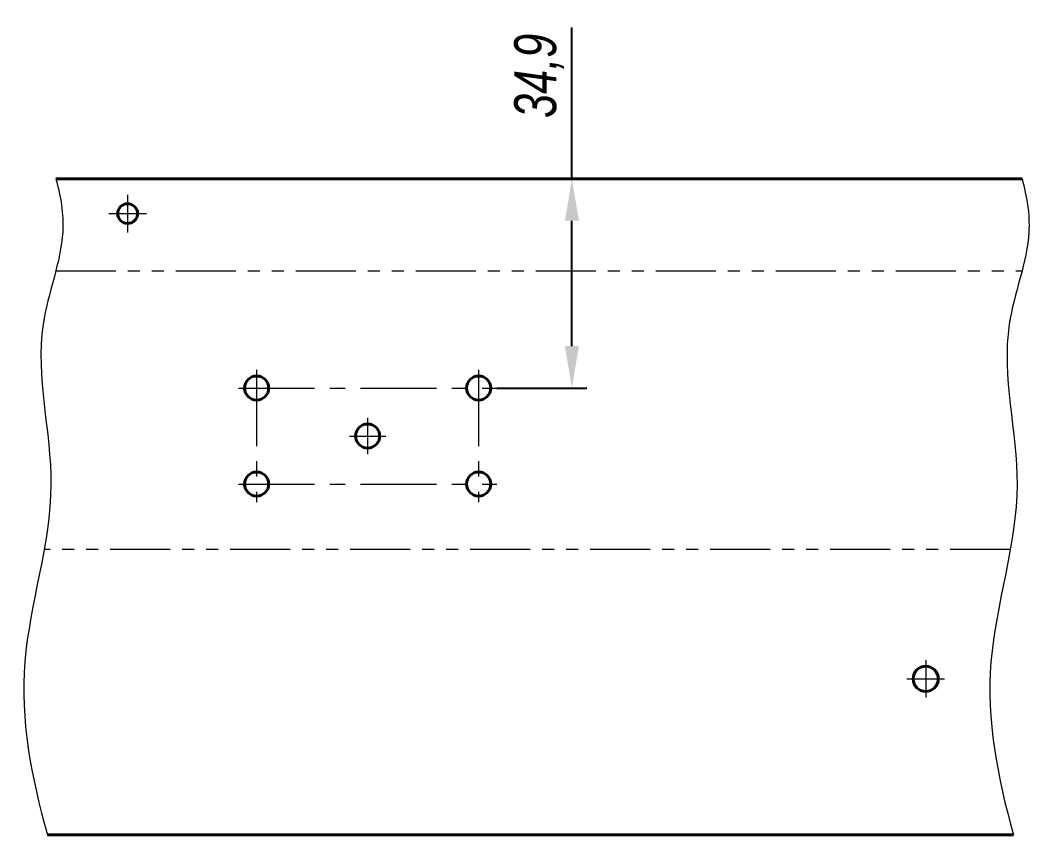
# Model space of a CAD drawing. Header units: millimetres. Extents: x 12064 to 35004, y -6103 to -2658.
# Drawn here: x 32084.9 to 32169.1, y -3087.6 to -3019.7 of the extents above; entities that cross this region are included whole.
import ezdxf

# ---------------------------------------------------------------- set-up
doc = ezdxf.new("R2010")
doc.units = ezdxf.units.MM
doc.linetypes.add('LT_03', pattern=[20.32, 12.7, -2.54, 2.54, -2.54])
doc.linetypes.add('LT_04', pattern=[20, 10, -2, 2, -2, 2, -2])
for name, color, linetype, lineweight in [('Layer_03', 5, 'LT_04', 13), ('Layer_04', 7, 'Continuous', 40), ('Layer_09', 1, 'Continuous', 15), ('Layer_10', 6, 'Continuous', 15), ('Layer_11', 1, 'LT_03', 15)]:
    doc.layers.add(name, color=color, linetype=linetype, lineweight=lineweight)
doc.styles.add('Style_01', font='ARIALNI.TTF', dxfattribs={"width": 0.9, "height": 3.5})
doc.dimstyles.new('DimStyle_02', dxfattribs={"dimtxt": 3.5, "dimasz": 2.5, "dimexe": 1.25, "dimexo": 0, "dimtad": 1, "dimdec": 1, "dimlfac": 2, "dimtxsty": 'Style_01', "dimcen": 2.5, "dimazin": 3, "dimtfac": 1, "dimtdec": 1, "dimtmove": 0, "dimatfit": 3})

# ---------------------------------------------------------------- blocks, each defined once
blk = doc.blocks.new('*D3050')
at = {"layer": 'Defpoints', "color": 0, "ltscale": 0.5}
for p in [(32103.126, -3032.943), (32130.912, -3032.943), (32124.66, -3050.378)]:
    blk.add_point(p, dxfattribs=at)
at = {"layer": 'Layer_09', "color": 0, "lineweight": -2, "ltscale": 0.5}
for p, q in [((32130.912, -3032.943), (32130.912, -3020.332)), ((32103.126, -3032.943), (32132.162, -3032.943)), ((32130.912, -3046.878), (32130.912, -3036.443)), ((32124.66, -3050.378), (32132.162, -3050.378))]:
    blk.add_line(p, q, dxfattribs=at)
at = {"layer": 'Layer_09', "color": 0, "ltscale": 0.5}
for points in [[(32130.329, -3036.443), (32131.496, -3036.443), (32130.912, -3032.943)], [(32130.329, -3046.878), (32131.496, -3046.878), (32130.912, -3050.378)]]:
    blk.add_solid(points, dxfattribs=at)
at = {"layer": 'Layer_09', "color": 0, "ltscale": 0.5, "insert": (32128.177, -3024.361), "char_height": 3.5, "attachment_point": 5, "rotation": 90, "style": 'Style_01'}
blk.add_mtext('34,9', dxfattribs=at)

msp = doc.modelspace()

# ---------------------------------------------------------------- linework, layer by layer
at = {"layer": 'Layer_03', "ltscale": 0.5}
for p, q in [((32087.911, -3040.608), (32168.416, -3040.608)), ((32167.436, -3063.846), (32086.931, -3063.846))]:
    msp.add_line(p, q, dxfattribs=at)
at = {"layer": 'Layer_04'}
for p, q in [((32087.914, -3032.943), (32168.419, -3032.943)), ((32087.203, -3087.611), (32167.708, -3087.611))]:
    msp.add_line(p, q, dxfattribs=at)
at = {"layer": 'Layer_04', "ltscale": 0.5}
msp.add_circle((32093.893, -3035.843), 0.825, dxfattribs=at)
at = {"layer": 'Layer_04'}
for centre, radius in [((32104.643, -3050.378), 1), ((32123.143, -3050.378), 1), ((32113.893, -3054.378), 1), ((32104.643, -3058.378), 1), ((32123.143, -3058.378), 1), ((32160.393, -3074.611), 1.05)]:
    msp.add_circle(centre, radius, dxfattribs=at)
at = {"layer": 'Layer_10', "ltscale": 0.5}
for points in [[(32087.914, -3032.943), (32088.328, -3034.409), (32088.97, -3038.419), (32085.388, -3046.82), (32089.035, -3058.998), (32084.009, -3073.118), (32085.853, -3082.81), (32087.203, -3087.611)], [(32168.419, -3032.943), (32168.833, -3034.409), (32169.475, -3038.419), (32165.893, -3046.82), (32169.54, -3058.998), (32164.515, -3073.118), (32166.359, -3082.81), (32167.708, -3087.611)]]:
    msp.add_open_spline(points, degree=3, knots=[11.589207, 11.589207, 11.589207, 11.589207, 20.709925, 36.473493, 63.223514, 93.083754, 122.424062, 122.424062, 122.424062, 122.424062], dxfattribs=at)
at = {"layer": 'Layer_11', "ltscale": 0.5}
for p, q in [((32093.893, -3034.281), (32093.893, -3037.404)), ((32092.331, -3035.843), (32095.455, -3035.843)), ((32104.643, -3048.86), (32104.643, -3059.895)), ((32123.143, -3048.86), (32123.143, -3059.895)), ((32103.126, -3050.378), (32124.66, -3050.378)), ((32113.893, -3052.86), (32113.893, -3055.895)), ((32112.376, -3054.378), (32115.41, -3054.378)), ((32103.126, -3058.378), (32124.66, -3058.378)), ((32160.393, -3073.049), (32160.393, -3076.173)), ((32158.831, -3074.611), (32161.955, -3074.611))]:
    msp.add_line(p, q, dxfattribs=at)

# ---------------------------------------------------------------- dimensions: what is measured, and where the dimension line sits
at = {"layer": 'Layer_09', "ltscale": 0.5}
dim = msp.add_linear_dim(base=(32130.912, -3032.943), p1=(32124.66, -3050.378), p2=(32103.126, -3032.943), angle=90, dimstyle='DimStyle_02', override={"dimasz": 3.5}, dxfattribs=at)
dim.commit()
dim.dimension.update_dxf_attribs({"geometry": '*D3050', "text_midpoint": (32130.912, -3024.361), "dimtype": 160})

doc.saveas('drawing.dxf')
